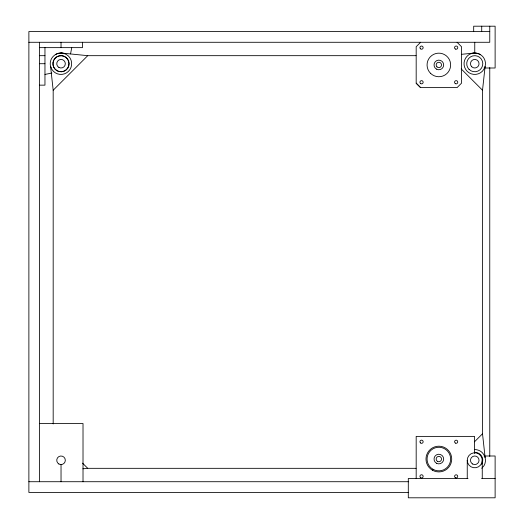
<?xml version="1.0" encoding="UTF-8"?>
<svg xmlns="http://www.w3.org/2000/svg" width="524" height="524" viewBox="0 0 524 524"><rect width="100%" height="100%" fill="white"/><g stroke="black" fill="none" stroke-linecap="round" stroke-linejoin="round"><path stroke-width="0.79" d="M474.757 449.566A10.716 10.716 0 0 1 482.335 452.71L484.038 454.93L485.106 457.511L482.519 433.767L482.519 90.233L485.106 66.489L484.038 69.07L482.335 71.29A10.716 10.716 0 0 1 467.179 71.29A10.716 10.716 0 0 1 467.179 56.134C471.888 51.247 480.75 52.413 484.038 58.354A10.716 10.716 0 0 1 484.366 68.454M70.544 53.907L71.755 47.638M53.179 423.949L53.179 90.233L87.744 55.675L416.03 55.675M420.628 42.28L416.18 46.728L416.18 83.251L420.549 87.613L457.072 87.613L461.52 83.165L461.52 46.728L457.072 42.28M474.456 441.83L482.519 433.767M87.744 55.675L60.948 52.996C57.175 53.062 53.605 55.118 51.666 58.354A10.716 10.716 0 0 0 51.044 67.812M481.733 468.325L484.038 465.646A10.716 10.716 0 0 0 484.366 455.546M44.959 74.434L51.85 73.052M461.762 54.293L474.757 52.996M82.871 468.81L87.744 468.325L416.03 468.325M489.763 31.558L28.879 31.558L28.879 492.442L408.72 492.442M28.879 42.28L489.763 42.28L489.763 26.2M39.595 47.638L82.471 47.638L82.471 42.28M39.595 55.675L44.959 55.675M39.595 63.712L44.959 63.712M484.084 68.002L495.121 68.002L495.121 26.2L473.683 26.2L473.683 31.558M39.595 85.15L44.959 85.15L44.959 47.638M39.595 423.523L83.015 423.523L83.015 481.72M484.084 455.998L495.121 455.998L495.121 497.8L408.301 497.8L408.301 478.51L468.004 478.51M481.615 478.51L495.121 478.51M28.879 481.72L408.72 481.72M60.948 52.996L63.718 53.363L66.306 54.43L68.526 56.134A10.716 10.716 0 0 1 68.526 71.29A10.716 10.716 0 0 1 53.369 71.29L51.666 69.07L50.592 66.489L53.179 90.233M461.212 68.926L482.519 90.233M416.18 83.165L420.628 87.613M82.556 463.144L87.744 468.325M489.763 67.576L489.763 456.424M482.257 460.288A7.5 7.5 0 0 1 471.004 466.786A7.5 7.5 0 0 1 471.004 453.791A7.5 7.5 0 0 1 482.257 460.288L482.257 478.51M481.72 26.2L481.72 31.558M474.757 42.28L474.757 53.114M474.541 453.398L474.541 436.387L416.18 436.387L416.18 478.51M467.251 460.288L467.251 478.51M61.033 42.28L61.033 47.638M61.033 464.572L61.033 481.72M39.595 42.28L39.595 481.72M55.59 54.43A10.716 10.716 0 0 1 63.718 53.363M471.98 53.363A10.716 10.716 0 0 1 480.115 54.43M474.757 452.245A8.037 8.037 0 0 1 481.72 464.303M58.891 464.002A4.29 4.29 0 0 0 65.323 460.288A4.29 4.29 0 0 0 58.891 456.574A4.29 4.29 0 0 0 58.891 464.002M432.418 470.192A12.864 12.864 0 0 0 451.714 459.057A12.864 12.864 0 0 0 432.418 447.915A12.864 12.864 0 0 0 432.418 470.192M420.405 442.878A1.605 1.605 0 0 0 423.091 442.158A1.605 1.605 0 0 0 421.126 440.193A1.605 1.605 0 0 0 420.405 442.878M420.405 477.502A1.605 1.605 0 0 0 423.091 476.781A1.605 1.605 0 0 0 421.126 474.81A1.605 1.605 0 0 0 420.405 477.502M455.382 443.088A1.552 1.552 0 0 0 457.714 441.745A1.552 1.552 0 0 0 455.382 440.396A1.552 1.552 0 0 0 455.382 443.088M455.382 477.711A1.552 1.552 0 0 0 457.714 476.362A1.552 1.552 0 0 0 455.382 475.019A1.552 1.552 0 0 0 455.382 477.711M472.615 464.002A4.29 4.29 0 0 0 479.041 460.288A4.29 4.29 0 0 0 472.615 456.574A4.29 4.29 0 0 0 472.615 464.002M56.926 70.675A8.037 8.037 0 0 0 68.985 63.712A8.037 8.037 0 0 0 56.926 56.749A8.037 8.037 0 0 0 56.926 70.675M469.072 69.397A8.037 8.037 0 0 0 482.519 65.795A8.037 8.037 0 0 0 472.674 55.95A8.037 8.037 0 0 0 469.072 69.397M55.348 69.397A8.037 8.037 0 0 0 68.801 65.795A8.037 8.037 0 0 0 58.957 55.95A8.037 8.037 0 0 0 55.348 69.397M58.891 67.426A4.29 4.29 0 0 0 65.323 63.712A4.29 4.29 0 0 0 58.891 59.998A4.29 4.29 0 0 0 58.891 67.426M471.724 66.745A4.29 4.29 0 0 0 478.897 64.825A4.29 4.29 0 0 0 473.644 59.572A4.29 4.29 0 0 0 471.724 66.745M430.512 73.281A11.79 11.79 0 0 0 450.24 67.996A11.79 11.79 0 0 0 435.798 53.559A11.79 11.79 0 0 0 430.512 73.281M436.44 69.122A4.821 4.821 0 0 0 443.671 64.943A4.821 4.821 0 0 0 436.44 60.771A4.821 4.821 0 0 0 436.44 69.122M436.957 66.843A2.679 2.679 0 0 0 441.437 65.638A2.679 2.679 0 0 0 438.156 62.356A2.679 2.679 0 0 0 436.957 66.843M455.356 49.027A1.605 1.605 0 0 0 457.766 47.638A1.605 1.605 0 0 0 455.356 46.243A1.605 1.605 0 0 0 455.356 49.027M455.356 83.65A1.605 1.605 0 0 0 457.766 82.255A1.605 1.605 0 0 0 455.356 80.866A1.605 1.605 0 0 0 455.356 83.65M420.739 83.65A1.605 1.605 0 0 0 423.15 82.255A1.605 1.605 0 0 0 420.739 80.866A1.605 1.605 0 0 0 420.739 83.65M420.405 48.771A1.605 1.605 0 0 0 423.091 48.051A1.605 1.605 0 0 0 421.126 46.086A1.605 1.605 0 0 0 420.405 48.771M432.955 469.262A11.79 11.79 0 0 0 450.64 459.057A11.79 11.79 0 0 0 432.955 448.845A11.79 11.79 0 0 0 432.955 469.262M436.44 463.229A4.821 4.821 0 0 0 443.671 459.057A4.821 4.821 0 0 0 436.44 454.878A4.821 4.821 0 0 0 436.44 463.229M437.507 461.375A2.679 2.679 0 0 0 441.529 459.057A2.679 2.679 0 0 0 437.507 456.731A2.679 2.679 0 0 0 437.507 461.375"/></g></svg>
